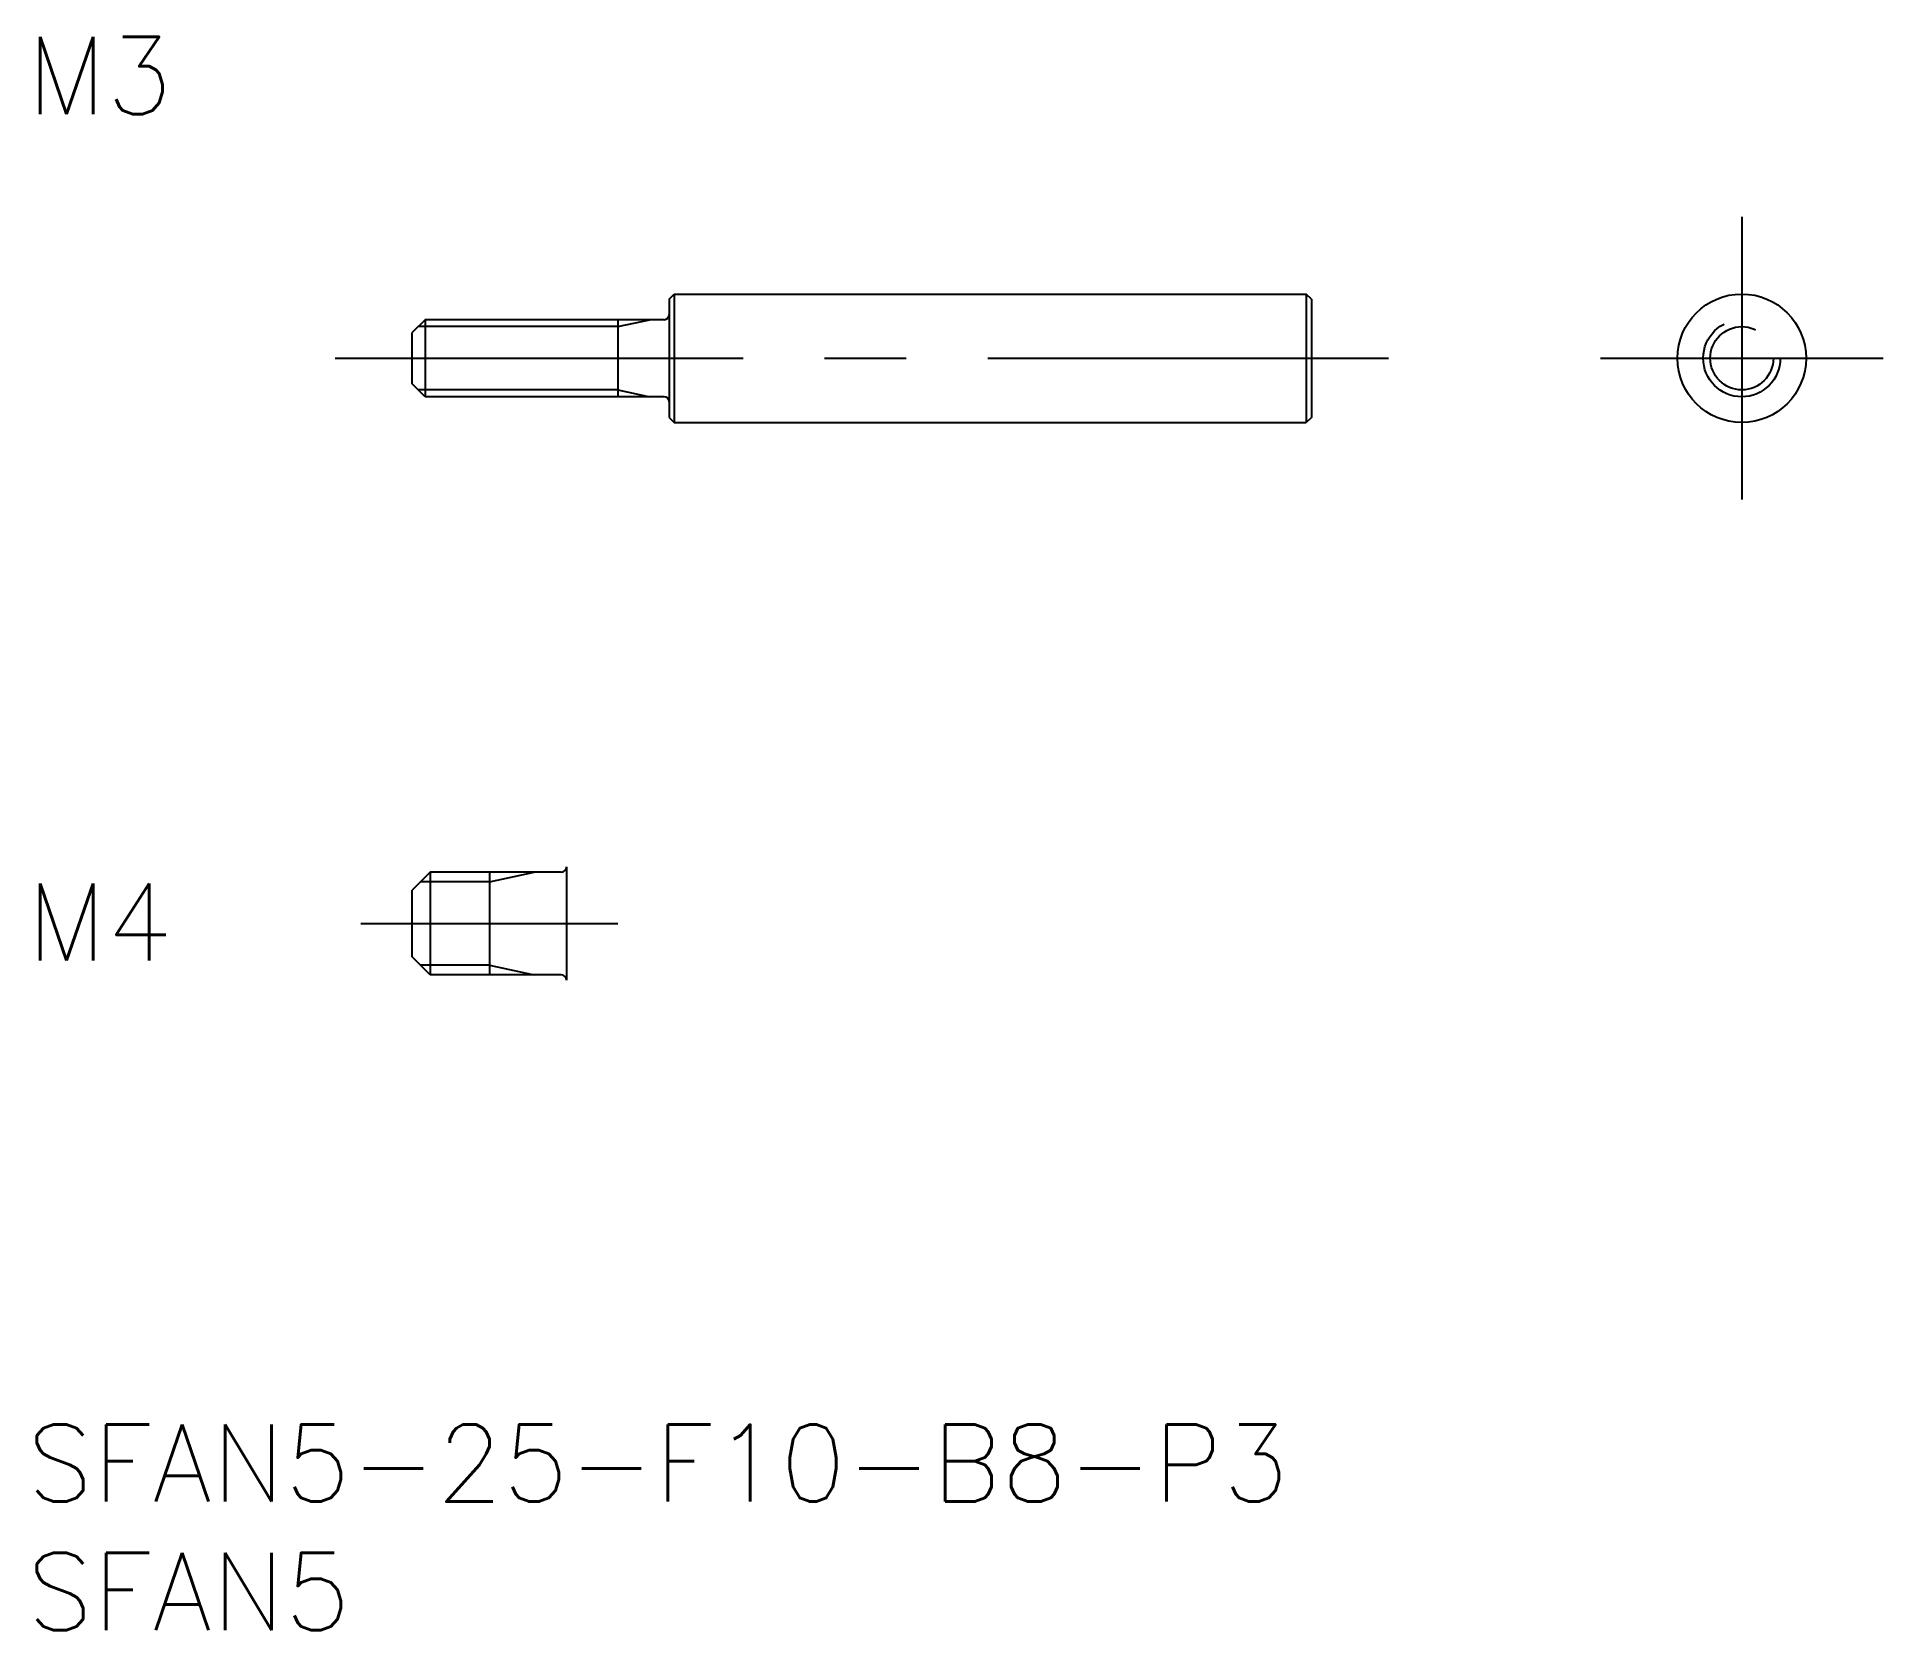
# Model space of a CAD drawing. Extents: x 0.4 to 72.3, y -8 to 54.
import ezdxf

# ---------------------------------------------------------------- set-up
doc = ezdxf.new("R2010")
doc.units = 0
doc.header["$LTSCALE"] = 0.5
doc.linetypes.add('CENTER', pattern=[50.8, 31.75, -6.35, 6.35, -6.35])
doc.linetypes.add('DASHED', pattern=[19.05, 12.7, -6.35])
for name, color, linetype in [('MSM_CENTER', 1, 'CENTER'), ('MSM_CONTINUOUS', 7, 'CONTINUOUS'), ('MSM_DASHED', 4, 'DASHED'), ('MSM_NARROW', 5, 'CONTINUOUS'), ('MSM_PART_NUMBER', 7, 'CONTINUOUS')]:
    doc.layers.add(name, color=color, linetype=linetype)
doc.styles.get("Standard").update_dxf_attribs({"font": 'txt.shx', "height": 1, "bigfont": 'bigfont.shx'})

# ---------------------------------------------------------------- blocks, each defined once
blk = doc.blocks.new('*U6')
at = {"layer": 'MSM_PART_NUMBER'}
blk.add_text('SFAN5-25-F10-B8-P3', height=3, dxfattribs=at).set_placement((0, -3))
blk = doc.blocks.new('*U7')
at = {"layer": 'MSM_PART_NUMBER'}
blk.add_text('SFAN5', height=3, dxfattribs=at).set_placement((0, -8))
blk = doc.blocks.new('*U8')
at = {"layer": 'MSM_PART_NUMBER'}
blk.add_text('M4', height=3, dxfattribs=at).set_placement((0, 18.061))
blk = doc.blocks.new('*U9')
at = {"layer": 'MSM_PART_NUMBER'}
blk.add_text('M3', height=3, dxfattribs=at).set_placement((0, 51.006))

msp = doc.modelspace()

# ---------------------------------------------------------------- linework, layer by layer
at = {"layer": 'MSM_CENTER'}
for p, q in [((66.757, 47), (66.757, 36)), ((12, 41.5), (53, 41.5)), ((61.257, 41.5), (72.257, 41.5)), ((13, 19.5), (23, 19.5))]:
    msp.add_line(p, q, dxfattribs=at)
at = {"layer": 'MSM_CONTINUOUS'}
for p, q in [((25, 43.8), (25.2, 44)), ((25.2, 44), (49.8, 44)), ((25.2, 44), (25.2, 39)), ((49.8, 44), (49.8, 39)), ((50, 43.8), (49.8, 44)), ((25, 43.8), (25, 39.2)), ((50, 43.8), (50, 39.2)), ((15.5, 43), (15, 42.5)), ((15, 40.5), (15, 42.5)), ((24.8, 43), (15.5, 43)), ((15.5, 43), (15.5, 40)), ((23, 43), (23, 40)), ((50, 42.75), (50, 42.75)), ((15.5, 40), (15, 40.5)), ((24.8, 40), (15.5, 40)), ((25, 39.2), (25.2, 39)), ((25.2, 39), (49.8, 39)), ((50, 39.2), (49.8, 39)), ((21, 21.7), (21, 17.3)), ((15.7, 21.5), (15, 20.8)), ((20.8, 21.5), (15.7, 21.5)), ((15.7, 21.5), (15.7, 17.5)), ((18, 21.5), (18, 17.5)), ((15, 18.2), (15, 20.8)), ((15.7, 17.5), (15, 18.2)), ((20.8, 17.5), (15.7, 17.5))]:
    msp.add_line(p, q, dxfattribs=at)
msp.add_circle((66.757, 41.5), 2.5, dxfattribs=at)
for centre, start, end in [((24.8, 43.2), 270, 0), ((24.8, 39.8), 0, 90), ((20.8, 21.7), 270, 0), ((20.8, 17.3), 0, 90)]:
    msp.add_arc(centre, 0.2, start, end, dxfattribs=at)
at = {"layer": 'MSM_DASHED'}
for radius in [1.5, 1.23]:
    msp.add_circle((66.757, 41.5), radius, dxfattribs=at)
at = {"layer": 'MSM_NARROW'}
for p, q in [((23, 42.73), (15.229, 42.73)), ((23, 42.73), (24.25, 43)), ((23, 40.271), (15.229, 40.271)), ((23, 40.271), (24.25, 40)), ((18, 21.121), (15.321, 21.121)), ((18, 21.121), (19.75, 21.5)), ((18, 17.879), (15.321, 17.879)), ((18, 17.879), (19.75, 17.5))]:
    msp.add_line(p, q, dxfattribs=at)

# ---------------------------------------------------------------- block references
at = {"layer": 'MSM_CONTINUOUS'}
for name in ['*U9', '*U8', '*U6', '*U7']:
    msp.add_blockref(name, (0, 0), dxfattribs=at)

doc.saveas('drawing.dxf')
